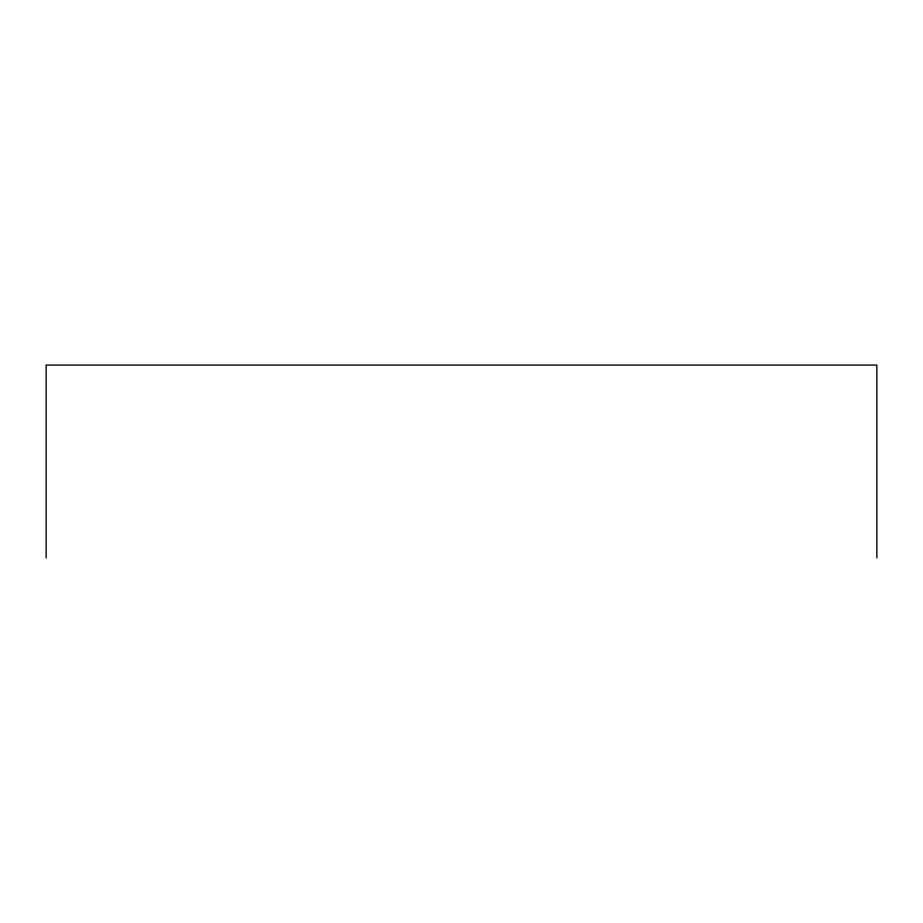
<?xml version="1.0" encoding="UTF-8"?>
<svg xmlns="http://www.w3.org/2000/svg" width="923" height="923" viewBox="0 0 923 923"><rect width="100%" height="100%" fill="white"/><g stroke="black" fill="none" stroke-linecap="round" stroke-linejoin="round"><path stroke-width="1.38" d="M876.85 557.942L876.85 365.058L46.15 365.058L46.15 557.942"/></g></svg>
